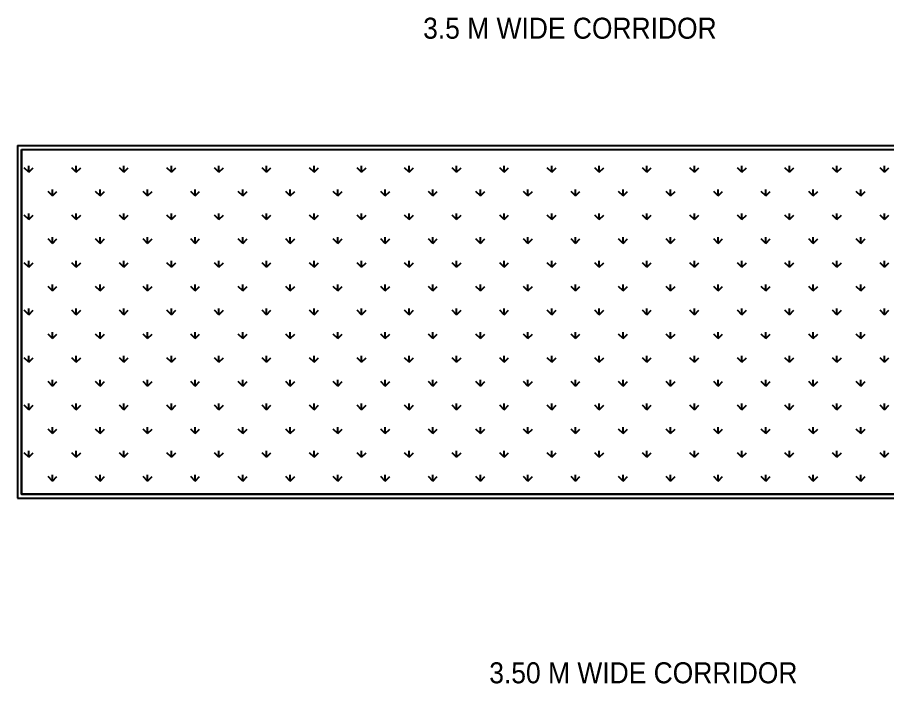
# Model space of a CAD drawing. Header units: inches. Extents: x 150067 to 167379, y -92057 to -49035.
# Drawn here: x 156473 to 157508, y -52623 to -51830 of the extents above; entities that cross this region are included whole.
import ezdxf

# ---------------------------------------------------------------- set-up
doc = ezdxf.new("R2010")
doc.units = ezdxf.units.IN
doc.header["$LTSCALE"] = 0.1
doc.header["$MEASUREMENT"] = 0
doc.layers.add('Layer1', color=7, linetype='Continuous')
doc.layers.add('TEXT', color=7, linetype='Continuous')
doc.layers.add('Layer4', color=10, linetype='Continuous', lineweight=25)
doc.styles.add('DUTCH', font='arial.ttf')

msp = doc.modelspace()

# ---------------------------------------------------------------- hatches: boundary and pattern name
at = {"layer": 'Layer1', "linetype": 'Continuous', "ltscale": 0.1, "true_color": 0x136734}
h = msp.add_hatch(dxfattribs=at)
h.set_pattern_fill('GRASS', color=116, scale=40)
h.set_pattern_definition([(90, (61818.848, 5601.306), (-28.284271, 28.284271), [7.5, -49.068543]), (45, (61818.848, 5601.306), (-28.284271, 28.284271), [7.5, -32.5]), (135, (61818.848, 5601.306), (-28.284271, -28.284271), [7.5, -32.5])])
h.paths.add_polyline_path([(156477.85, -51986.89), (156477.85, -52396.89), (157682.23, -52396.89), (157682.23, -51986.89)])

# ---------------------------------------------------------------- linework, layer by layer
at = {"layer": 'Layer1', "color": 6, "linetype": 'Continuous', "ltscale": 0.1, "elevation": 23680.86}
msp.add_lwpolyline([(156477.85, -51986.89), (157682.23, -51986.89), (157682.23, -52396.89), (156477.85, -52396.89)], close=True, dxfattribs=at)
at = {"layer": 'Layer4', "linetype": 'Continuous', "ltscale": 0.1}
for p, q in [((156472.85, -51981.89, 23680.86), (157687.23, -51981.89, 23680.86)), ((156472.85, -51981.89, 23680.86), (156472.85, -52401.89, 23680.86)), ((156477.85, -51986.89, 23680.86), (157682.23, -51986.89, 23680.86)), ((156477.85, -51986.89, 23680.86), (156477.85, -52396.89, 23680.86)), ((156477.85, -52396.89, 23680.86), (157682.23, -52396.89, 23680.86)), ((156472.85, -52401.89, 23680.86), (157687.23, -52401.89, 23680.86))]:
    msp.add_line(p, q, dxfattribs=at)

# ---------------------------------------------------------------- texts
at = {"layer": 'TEXT', "style": 'DUTCH', "width": 0.9}
for s, p in [('3.5 M WIDE CORRIDOR', (156955.59, -51854.91, 23680.86)), ('3.50 M WIDE CORRIDOR', (157034.26, -52622.17, 23680.86))]:
    msp.add_text(s, height=25, dxfattribs=at).set_placement(p)

doc.saveas('drawing.dxf')
